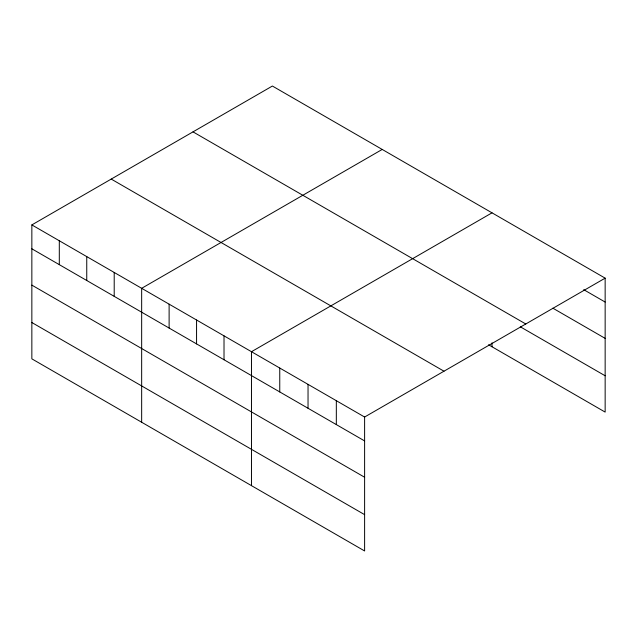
<?xml version="1.0" encoding="UTF-8"?>
<svg xmlns="http://www.w3.org/2000/svg" width="637" height="637" viewBox="0 0 637 637"><rect width="100%" height="100%" fill="white"/><g stroke="black" fill="none" stroke-linecap="round" stroke-linejoin="round"><path stroke-width="0.96" d="M364.611 477.24L364.611 417.028L31.85 224.909L31.85 358.846L364.611 550.965L364.611 477.24L31.85 285.121M488.579 344.784L605.15 412.091L605.15 278.154L272.389 86.035L31.85 224.909M382.2 149.44L141.661 288.314L141.661 422.243M492.011 212.838L251.472 351.712L251.472 485.641M364.611 417.028L605.15 278.154M583.723 289.676L605.15 302.049M552.868 308.181L605.15 338.366M193.011 131.867L525.772 323.986M520.294 326.789L605.15 375.774M111.228 179.085L443.989 371.204M31.85 248.804L364.611 440.923M31.85 322.529L364.611 514.648M492.011 342.841L492.011 346.767M336.328 400.697L336.328 424.592M308.037 384.374L308.037 408.261M279.754 368.043L279.754 391.938M224.017 335.858L224.017 359.754M196.562 320.013L196.562 343.908M169.116 304.16L169.116 328.055M114.206 272.461L114.206 296.356M86.751 256.615L86.751 280.511M59.305 240.762L59.305 264.658"/></g></svg>
